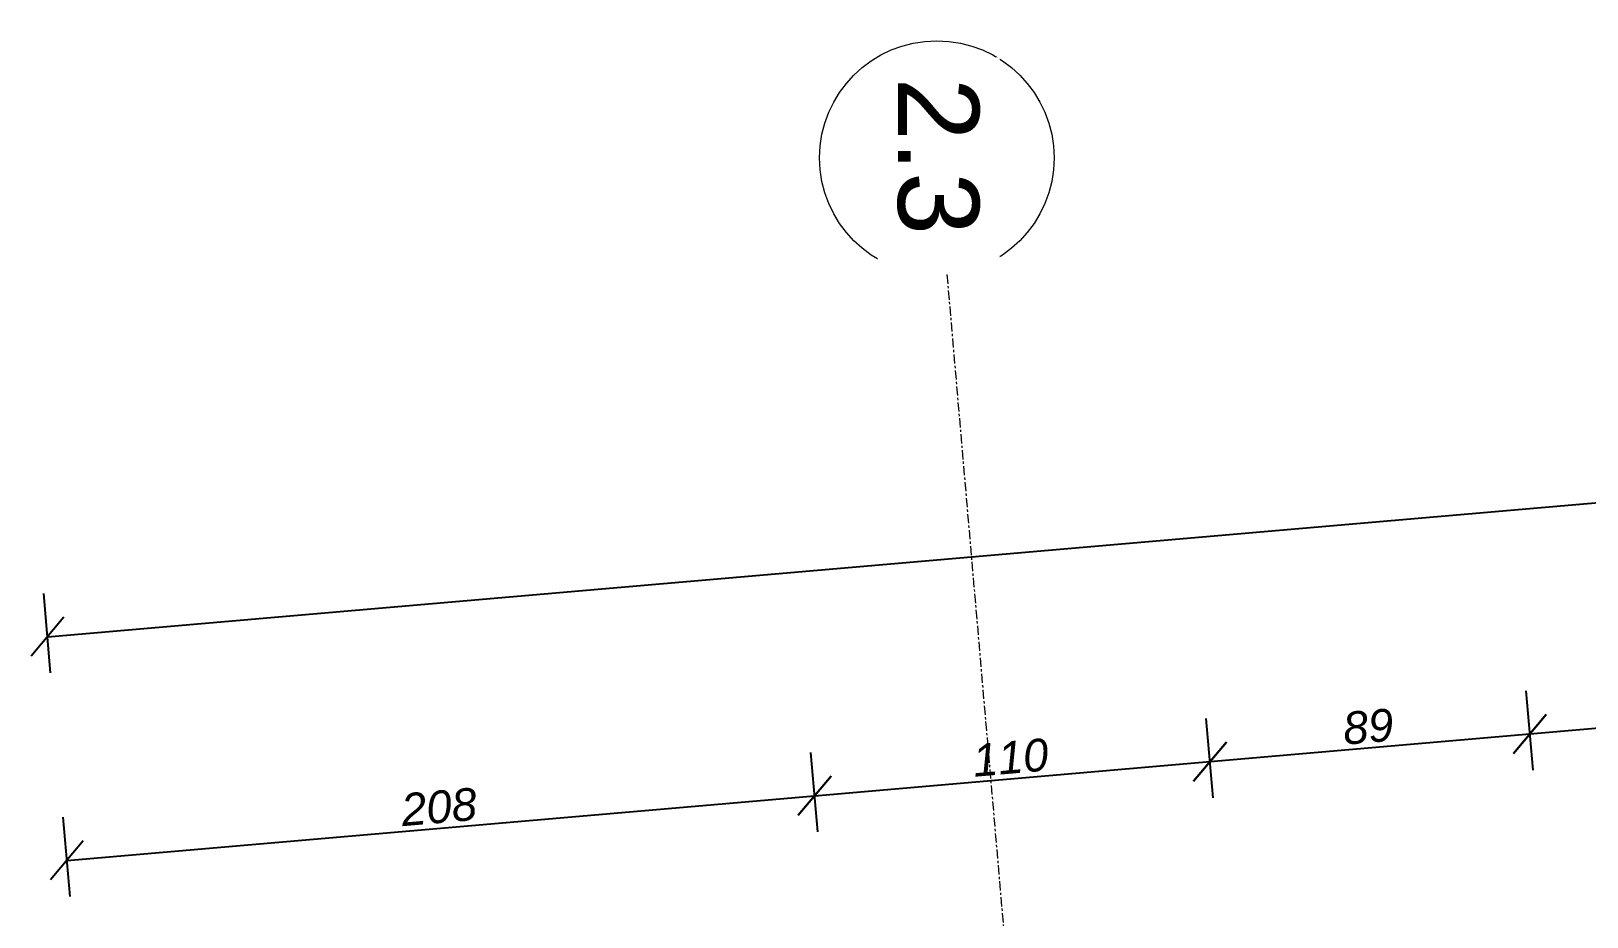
# Model space of a CAD drawing. Header units: millimetres. Extents: x -9331 to 290327, y -149899 to 15728.
# Drawn here: x 128946.4 to 129377.6, y -44373.8 to -44128.1 of the extents above; entities that cross this region are included whole.
import ezdxf

# ---------------------------------------------------------------- set-up
doc = ezdxf.new("R2010")
doc.units = ezdxf.units.MM
doc.header["$LTSCALE"] = 2
doc.linetypes.add('Grid Line', pattern=[2.2225, 1.27, -0.3175, 0.3175, -0.3175])
for name, color, linetype, lineweight in [('ENG-Grid', 11, 'Continuous', 9), ('ENG_Dim', 2, 'Continuous', 9), ('ENG_Grid', 11, 'Continuous', 9)]:
    doc.layers.add(name, color=color, linetype=linetype, lineweight=lineweight)
doc.styles.add('Arial_8', font='arial.ttf', dxfattribs={"height": 22.5})
doc.styles.add('Arial_I', font='ariali.ttf', dxfattribs={"height": 9})
doc.dimstyles.new('Achbert_-_2_5mm_Arial', dxfattribs={"dimscale": 30.48, "dimtxt": 12.753242, "dimasz": 0.328084, "dimexe": 0.393701, "dimexo": 0.0625, "dimgap": 0.04101, "dimtad": 1, "dimdec": 0, "dimzin": 0, "dimdsep": 46, "dimtxsty": 'Arial_I', "dimblk1": 'OBLIQUE', "dimblk2": 'OBLIQUE', "dimsah": 1, "dimcen": 0.09, "dimazin": 0, "dimtfac": 1, "dimtdec": 4, "dimtix": 1, "dimtmove": 0, "dimatfit": 3, "dimfxl": 0.393701, "dimfxlon": 1, "dimtvp": 1, "dimtolj": 1, "dimtzin": 0, "dimarcsym": 2})

# ---------------------------------------------------------------- blocks, each defined once
blk = doc.blocks.new('Grid - M_Grid Head - Circle-3648033-02')
at = {"layer": 'ENG-Grid'}
blk.add_circle((0, 0), 0.65, dxfattribs=at)
blk = doc.blocks.new('_Oblique')
at = {"color": 0, "linetype": 'ByBlock', "lineweight": -2}
blk.add_line((-0.5, -0.5), (0.5, 0.5), dxfattribs=at)
blk = doc.blocks.new('*D6756')
at = {"layer": 'DEFPOINTS', "color": 0, "transparency": 16777216}
for p in [(129163.56, -44340.22), (129164.59, -44352.18), (128957.36, -44370.11)]:
    blk.add_point(p, dxfattribs=at)
at = {"layer": 'ENG_Dim', "color": 0, "lineweight": -2, "transparency": 16777216}
for p, q in [((129164.43, -44350.28), (129162.52, -44328.27)), ((128956.33, -44358.15), (129163.56, -44340.22)), ((128957.2, -44368.21), (128955.3, -44346.19))]:
    blk.add_line(p, q, dxfattribs=at)
at = {"layer": 'ENG_Dim', "color": 0, "lineweight": -2, "transparency": 16777216, "xscale": 9.999999999999998, "yscale": 9.999999999999998, "zscale": 9.999999999999998}
for p, rotation in [((129163.56, -44340.22), 4.944926326246272), ((128956.33, -44358.15), 184.9449263262463)]:
    blk.add_blockref('_Oblique', p, dxfattribs=dict(at, rotation=rotation))
at = {"layer": 'ENG_Dim', "color": 0, "transparency": 16777216, "insert": (129059.44, -44343.36), "char_height": 9, "width": 34.6103, "attachment_point": 5, "rotation": 4.9449, "style": 'Arial_I'}
blk.add_mtext('\\A1;208', dxfattribs=at)
blk = doc.blocks.new('*D6757')
at = {"layer": 'DEFPOINTS', "color": 0, "transparency": 16777216}
for p in [(129273.15, -44330.74), (129274.18, -44342.69), (129164.59, -44352.18)]:
    blk.add_point(p, dxfattribs=at)
at = {"layer": 'ENG_Dim', "color": 0, "lineweight": -2, "transparency": 16777216}
for p, q in [((129274.02, -44340.8), (129272.11, -44318.78)), ((129164.43, -44350.28), (129162.52, -44328.27)), ((129163.56, -44340.22), (129273.15, -44330.74))]:
    blk.add_line(p, q, dxfattribs=at)
at = {"layer": 'ENG_Dim', "color": 0, "lineweight": -2, "transparency": 16777216, "xscale": 9.999999999999998, "yscale": 9.999999999999998, "zscale": 9.999999999999998}
for p, rotation in [((129273.15, -44330.74), 4.944926326246272), ((129163.56, -44340.22), 184.9449263262463)]:
    blk.add_blockref('_Oblique', p, dxfattribs=dict(at, rotation=rotation))
at = {"layer": 'ENG_Dim', "color": 0, "transparency": 16777216, "insert": (129217.85, -44329.66), "char_height": 9, "width": 34.6103, "attachment_point": 5, "rotation": 4.9449, "style": 'Arial_I'}
blk.add_mtext('\\A1;110', dxfattribs=at)
blk = doc.blocks.new('*D6758')
at = {"layer": 'DEFPOINTS', "color": 0, "transparency": 16777216}
for p in [(129361.8, -44323.07), (129362.83, -44335.02), (129274.18, -44342.69)]:
    blk.add_point(p, dxfattribs=at)
at = {"layer": 'ENG_Dim', "color": 0, "lineweight": -2, "transparency": 16777216}
for p, q in [((129362.67, -44333.13), (129360.77, -44311.11)), ((129274.02, -44340.8), (129272.11, -44318.78)), ((129273.15, -44330.74), (129361.8, -44323.07))]:
    blk.add_line(p, q, dxfattribs=at)
at = {"layer": 'ENG_Dim', "color": 0, "lineweight": -2, "transparency": 16777216, "xscale": 9.999999999999998, "yscale": 9.999999999999998, "zscale": 9.999999999999998}
for p, rotation in [((129361.8, -44323.07), 4.944926326246272), ((129273.15, -44330.74), 184.9449263262463)]:
    blk.add_blockref('_Oblique', p, dxfattribs=dict(at, rotation=rotation))
at = {"layer": 'ENG_Dim', "color": 0, "transparency": 16777216, "insert": (129316.97, -44321.08), "char_height": 9, "width": 23.0736, "attachment_point": 5, "rotation": 4.9449, "style": 'Arial_I'}
blk.add_mtext('\\A1;89', dxfattribs=at)
blk = doc.blocks.new('*D6759')
at = {"layer": 'DEFPOINTS', "color": 0, "transparency": 16777216}
for p in [(129451.47, -44315.31), (129452.5, -44327.27), (129362.83, -44335.02)]:
    blk.add_point(p, dxfattribs=at)
at = {"layer": 'ENG_Dim', "color": 0, "lineweight": -2, "transparency": 16777216}
for p, q in [((129452.34, -44325.37), (129450.43, -44303.36)), ((129362.67, -44333.13), (129360.77, -44311.11)), ((129361.8, -44323.07), (129451.47, -44315.31))]:
    blk.add_line(p, q, dxfattribs=at)
at = {"layer": 'ENG_Dim', "color": 0, "lineweight": -2, "transparency": 16777216, "xscale": 9.999999999999998, "yscale": 9.999999999999998, "zscale": 9.999999999999998}
for p, rotation in [((129451.47, -44315.31), 4.944926326246272), ((129361.8, -44323.07), 184.9449263262463)]:
    blk.add_blockref('_Oblique', p, dxfattribs=dict(at, rotation=rotation))
at = {"layer": 'ENG_Dim', "color": 0, "transparency": 16777216, "insert": (129406.13, -44313.37), "char_height": 9, "width": 23.0736, "attachment_point": 5, "rotation": 4.9449, "style": 'Arial_I'}
blk.add_mtext('\\A1;90', dxfattribs=at)
blk = doc.blocks.new('*D6767')
at = {"layer": 'DEFPOINTS', "color": 0, "transparency": 16777216}
for p in [(130239.9, -44184.59), (130240.94, -44196.54), (128952, -44308.06)]:
    blk.add_point(p, dxfattribs=at)
at = {"layer": 'ENG_Dim', "color": 0, "lineweight": -2, "transparency": 16777216}
for p, q in [((130240.77, -44194.64), (130238.87, -44172.63)), ((128950.96, -44296.11), (130239.9, -44184.59)), ((128951.83, -44306.16), (128949.93, -44284.15))]:
    blk.add_line(p, q, dxfattribs=at)
at = {"layer": 'ENG_Dim', "color": 0, "lineweight": -2, "transparency": 16777216, "xscale": 9.999999999999998, "yscale": 9.999999999999998, "zscale": 9.999999999999998}
for p, rotation in [((130239.9, -44184.59), 4.944926326246272), ((128950.96, -44296.11), 184.9449263262463)]:
    blk.add_blockref('_Oblique', p, dxfattribs=dict(at, rotation=rotation))
at = {"layer": 'ENG_Dim', "color": 0, "transparency": 16777216, "insert": (129594.93, -44234.52), "char_height": 9, "width": 46.1471, "attachment_point": 5, "rotation": 4.9449, "style": 'Arial_I'}
blk.add_mtext('\\A1;1294', dxfattribs=at)

msp = doc.modelspace()

# ---------------------------------------------------------------- block references
at = {"layer": 'ENG-Grid', "xscale": 49.99999999999997, "yscale": 49.99999999999997, "zscale": 49.99999999999997, "rotation": 184.9449263262382}
msp.add_blockref('Grid - M_Grid Head - Circle-3648033-02', (129197.43, -44163.3), dxfattribs=at)

# ---------------------------------------------------------------- dimensions: what is measured, and where the dimension line sits
at = {"layer": 'ENG_Dim'}
for base, p1, p2, override, picture, middle in [((129451.47, -44315.31), (129362.83, -44335.02), (129452.5, -44327.27), {"dimpost": '<>', "dimfxl": 90}, '*D6759', (129406.13, -44313.37)), ((129361.8, -44323.07), (129274.18, -44342.69), (129362.83, -44335.02), {"dimpost": '<>', "dimfxl": 88.985015}, '*D6758', (129316.97, -44321.08)), ((129273.15, -44330.74), (129164.59, -44352.18), (129274.18, -44342.69), {"dimpost": '<>', "dimfxl": 110}, '*D6757', (129217.85, -44329.66)), ((129163.56, -44340.22), (128957.36, -44370.11), (129164.59, -44352.18), {"dimpost": '<>', "dimfxl": 208}, '*D6756', (129059.44, -44343.36))]:
    dim = msp.add_linear_dim(base=base, p1=p1, p2=p2, angle=4.9449, dimstyle='Achbert_-_2_5mm_Arial', override=override, dxfattribs=at)
    dim.commit()
    dim.dimension.update_dxf_attribs({"geometry": picture, "text_midpoint": middle})

# ---------------------------------------------------------------- next in the draw order: texts
at = {"layer": 'ENG-Grid', "insert": (129209.18, -44141.03), "char_height": 22.5, "width": 53.3122, "attachment_point": 1, "rotation": 270, "style": 'Arial_8', "bg_fill": 3, "box_fill_scale": 1.25, "bg_fill_color": 256, "bg_fill_true_color": 13158600, "bg_fill_transparency": 0}
msp.add_mtext('2.3', dxfattribs=at)

# ---------------------------------------------------------------- next in the draw order: linework, layer by layer
at = {"layer": 'ENG_Grid', "linetype": 'Grid Line'}
msp.add_line((129200.23, -44195.68), (129494.81, -47600.52), dxfattribs=at)

# ---------------------------------------------------------------- next in the draw order: dimensions: what is measured, and where the dimension line sits
at = {"layer": 'ENG_Dim'}
dim = msp.add_linear_dim(base=(130239.9, -44184.59), p1=(128952, -44308.06), p2=(130240.94, -44196.54), angle=4.9449, dimstyle='Achbert_-_2_5mm_Arial', override={"dimpost": '<>', "dimfxl": 1293.758118}, dxfattribs=at)
dim.commit()
dim.dimension.update_dxf_attribs({"geometry": '*D6767', "text_midpoint": (129594.93, -44234.52)})

doc.saveas('drawing.dxf')
